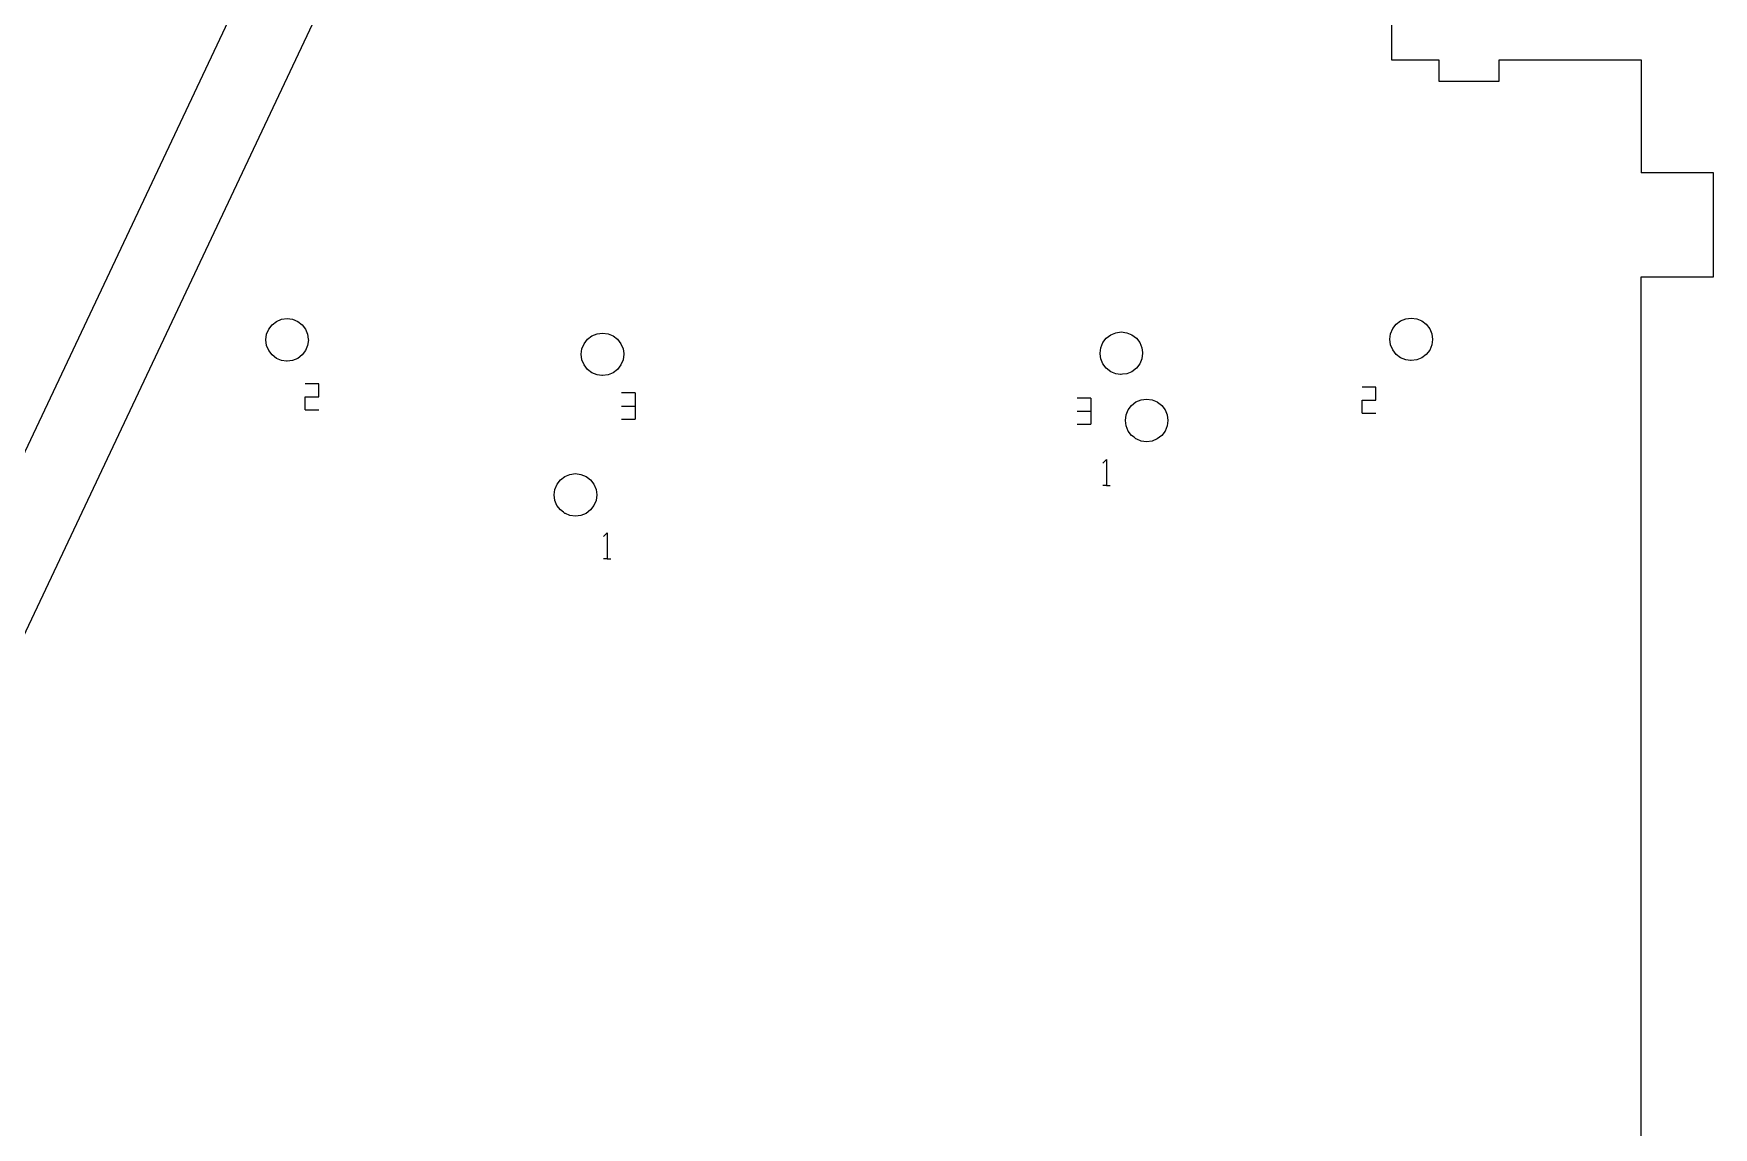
# Model space of a CAD drawing. Extents: x 0 to 621, y -370 to 0.
# Drawn here: x 479 to 620.9, y -277.5 to -185 of the extents above; entities that cross this region are included whole.
import ezdxf

# ---------------------------------------------------------------- set-up
doc = ezdxf.new("R2010")
doc.units = 0
doc.layers.get('0').update_dxf_attribs({"linetype": 'CONTINUOUS'})

# ---------------------------------------------------------------- blocks, each defined once
blk = doc.blocks.new('BLOCK_2485')
at = {"color": 7}
blk.add_lwpolyline([(614.84, -324.51), (614.84, -205.61)], dxfattribs=at)
blk = doc.blocks.new('BLOCK_2512')
at = {"color": 7}
blk.add_lwpolyline([(593.74, -187.26), (597.74, -187.26)], dxfattribs=at)
blk = doc.blocks.new('BLOCK_2513')
at = {"color": 7}
blk.add_lwpolyline([(597.74, -189.06), (602.84, -189.06)], dxfattribs=at)
blk = doc.blocks.new('BLOCK_2546')
at = {"color": 7}
blk.add_lwpolyline([(620.94, -196.81), (614.84, -196.81)], dxfattribs=at)
blk = doc.blocks.new('BLOCK_2547')
at = {"color": 7}
blk.add_lwpolyline([(614.84, -205.61), (620.94, -205.61)], dxfattribs=at)
blk = doc.blocks.new('BLOCK_2548')
at = {"color": 7}
blk.add_lwpolyline([(620.94, -205.61), (620.94, -196.81)], dxfattribs=at)
blk = doc.blocks.new('BLOCK_2550')
at = {"color": 7}
blk.add_lwpolyline([(614.84, -187.26), (614.84, -196.81)], dxfattribs=at)
blk = doc.blocks.new('BLOCK_2558')
at = {"color": 7}
blk.add_lwpolyline([(560.05, -47), (407.65, -370)], dxfattribs=at)
blk = doc.blocks.new('BLOCK_2571')
at = {"color": 7}
blk.add_lwpolyline([(602.84, -189.06), (602.84, -187.26)], dxfattribs=at)
blk = doc.blocks.new('BLOCK_2589')
at = {"color": 7}
blk.add_lwpolyline([(593.74, -182.86), (593.74, -187.26)], dxfattribs=at)
blk = doc.blocks.new('BLOCK_2590')
at = {"color": 7}
blk.add_lwpolyline([(437.04, -323.06), (589.44, -0.06)], dxfattribs=at)
blk = doc.blocks.new('BLOCK_2596')
at = {"color": 7}
blk.add_lwpolyline([(602.84, -187.26), (614.84, -187.26)], dxfattribs=at)
blk = doc.blocks.new('BLOCK_2602')
at = {"color": 7}
blk.add_lwpolyline([(597.74, -187.26), (597.74, -189.06)], dxfattribs=at)
blk = doc.blocks.new('BLOCK_2661')
at = {"color": 7}
blk.add_lwpolyline([(498.68, -211.4), (498.62, -210.93)], dxfattribs=at)
blk = doc.blocks.new('BLOCK_2665')
at = {"color": 7}
blk.add_lwpolyline([(502.15, -211.4), (501.97, -211.83)], dxfattribs=at)
blk = doc.blocks.new('BLOCK_2671')
at = {"color": 7}
blk.add_lwpolyline([(597.21, -210.89), (597.15, -211.35)], dxfattribs=at)
blk = doc.blocks.new('BLOCK_2672')
at = {"color": 7}
blk.add_lwpolyline([(595.87, -212.62), (595.41, -212.68)], dxfattribs=at)
blk = doc.blocks.new('BLOCK_2673')
at = {"color": 7}
blk.add_lwpolyline([(498.86, -210.03), (499.14, -209.66)], dxfattribs=at)
blk = doc.blocks.new('BLOCK_2674')
at = {"color": 7}
blk.add_lwpolyline([(500.36, -212.72), (499.95, -212.67)], dxfattribs=at)
blk = doc.blocks.new('BLOCK_2675')
at = {"color": 7}
blk.add_lwpolyline([(594.51, -212.44), (594.14, -212.16)], dxfattribs=at)
blk = doc.blocks.new('BLOCK_2677')
at = {"color": 7}
blk.add_lwpolyline([(499.95, -209.19), (500.42, -209.13)], dxfattribs=at)
blk = doc.blocks.new('BLOCK_2679')
at = {"color": 7}
blk.add_lwpolyline([(524.32, -222.3), (524.78, -222.24)], dxfattribs=at)
blk = doc.blocks.new('BLOCK_2680')
at = {"color": 7}
blk.add_lwpolyline([(523.23, -223.14), (523.51, -222.77)], dxfattribs=at)
blk = doc.blocks.new('BLOCK_2681')
at = {"color": 7}
blk.add_lwpolyline([(499.52, -212.49), (499.14, -212.2)], dxfattribs=at)
blk = doc.blocks.new('BLOCK_2684')
at = {"color": 7}
blk.add_lwpolyline([(500.88, -209.19), (501.32, -209.37)], dxfattribs=at)
blk = doc.blocks.new('BLOCK_2689')
at = {"color": 7}
blk.add_lwpolyline([(500.42, -209.13), (500.88, -209.19)], dxfattribs=at)
blk = doc.blocks.new('BLOCK_2692')
at = {"color": 7}
blk.add_lwpolyline([(573.95, -219.3), (573.51, -219.48)], dxfattribs=at)
blk = doc.blocks.new('BLOCK_2698')
at = {"color": 7}
blk.add_lwpolyline([(571.49, -218.64), (571.31, -218.21)], dxfattribs=at)
blk = doc.blocks.new('BLOCK_2699')
at = {"color": 7}
blk.add_lwpolyline([(572.58, -216), (573.05, -215.94)], dxfattribs=at)
blk = doc.blocks.new('BLOCK_2700')
at = {"color": 7}
blk.add_lwpolyline([(573.95, -216.18), (574.1, -216.3)], dxfattribs=at)
blk = doc.blocks.new('BLOCK_2701')
at = {"color": 7}
blk.add_lwpolyline([(574.61, -216.84), (574.79, -217.27)], dxfattribs=at)
blk = doc.blocks.new('BLOCK_2703')
at = {"color": 7}
blk.add_lwpolyline([(500.88, -212.67), (500.42, -212.73)], dxfattribs=at)
blk = doc.blocks.new('BLOCK_2704')
at = {"color": 7}
blk.add_lwpolyline([(500.42, -212.73), (500.36, -212.72)], dxfattribs=at)
blk = doc.blocks.new('BLOCK_2705')
at = {"color": 7}
blk.add_lwpolyline([(501.95, -216.84), (503.1, -216.84)], dxfattribs=at)
blk = doc.blocks.new('BLOCK_2706')
at = {"color": 7}
blk.add_lwpolyline([(501.95, -216.84), (501.95, -215.74)], dxfattribs=at)
blk = doc.blocks.new('BLOCK_2707')
at = {"color": 7}
blk.add_lwpolyline([(572.58, -219.48), (572.22, -219.33)], dxfattribs=at)
blk = doc.blocks.new('BLOCK_2708')
at = {"color": 7}
blk.add_lwpolyline([(526.52, -223.58), (526.58, -224.04)], dxfattribs=at)
blk = doc.blocks.new('BLOCK_2709')
at = {"color": 7}
blk.add_lwpolyline([(523.51, -222.77), (523.88, -222.48)], dxfattribs=at)
blk = doc.blocks.new('BLOCK_2710')
at = {"color": 7}
blk.add_lwpolyline([(523.88, -222.48), (524.32, -222.3)], dxfattribs=at)
blk = doc.blocks.new('BLOCK_2715')
at = {"color": 7}
blk.add_lwpolyline([(526.34, -224.94), (526.06, -225.31)], dxfattribs=at)
blk = doc.blocks.new('BLOCK_2716')
at = {"color": 7}
blk.add_lwpolyline([(525.25, -225.78), (524.78, -225.84)], dxfattribs=at)
blk = doc.blocks.new('BLOCK_2717')
at = {"color": 7}
blk.add_lwpolyline([(569.65, -221.03), (569.35, -221.34)], dxfattribs=at)
blk = doc.blocks.new('BLOCK_2718')
at = {"color": 7}
blk.add_lwpolyline([(527.46, -227.24), (527.16, -227.55)], dxfattribs=at)
blk = doc.blocks.new('BLOCK_2719')
at = {"color": 7}
blk.add_lwpolyline([(527.46, -229.44), (527.78, -229.44)], dxfattribs=at)
blk = doc.blocks.new('BLOCK_2720')
at = {"color": 7}
blk.add_lwpolyline([(527.46, -229.44), (527.16, -229.44)], dxfattribs=at)
blk = doc.blocks.new('BLOCK_2723')
at = {"color": 7}
blk.add_lwpolyline([(593.67, -210.42), (593.85, -209.98)], dxfattribs=at)
blk = doc.blocks.new('BLOCK_2724')
at = {"color": 7}
blk.add_lwpolyline([(502.22, -210.93), (502.15, -211.4)], dxfattribs=at)
blk = doc.blocks.new('BLOCK_2725')
at = {"color": 7}
blk.add_lwpolyline([(571.77, -216.47), (572.15, -216.18)], dxfattribs=at)
blk = doc.blocks.new('BLOCK_2726')
at = {"color": 7}
blk.add_lwpolyline([(571.49, -216.84), (571.77, -216.47)], dxfattribs=at)
blk = doc.blocks.new('BLOCK_2727')
at = {"color": 7}
blk.add_lwpolyline([(498.68, -210.46), (498.86, -210.03)], dxfattribs=at)
blk = doc.blocks.new('BLOCK_2728')
at = {"color": 7}
blk.add_lwpolyline([(571.31, -218.21), (571.25, -217.74)], dxfattribs=at)
blk = doc.blocks.new('BLOCK_2737')
at = {"color": 7}
blk.add_lwpolyline([(593.85, -211.78), (593.67, -211.35)], dxfattribs=at)
blk = doc.blocks.new('BLOCK_2738')
at = {"color": 7}
blk.add_lwpolyline([(501.69, -212.2), (501.32, -212.49)], dxfattribs=at)
blk = doc.blocks.new('BLOCK_2739')
at = {"color": 7}
blk.add_lwpolyline([(574.79, -218.21), (574.61, -218.64)], dxfattribs=at)
blk = doc.blocks.new('BLOCK_2744')
at = {"color": 7}
blk.add_lwpolyline([(574.61, -218.64), (574.32, -219.01)], dxfattribs=at)
blk = doc.blocks.new('BLOCK_2745')
at = {"color": 7}
blk.add_lwpolyline([(573.51, -219.48), (573.05, -219.54)], dxfattribs=at)
blk = doc.blocks.new('BLOCK_2748')
at = {"color": 7}
blk.add_lwpolyline([(572.15, -216.18), (572.58, -216)], dxfattribs=at)
blk = doc.blocks.new('BLOCK_2749')
at = {"color": 7}
blk.add_lwpolyline([(572.15, -219.3), (572, -219.16)], dxfattribs=at)
blk = doc.blocks.new('BLOCK_2750')
at = {"color": 7}
blk.add_lwpolyline([(596.31, -212.44), (595.87, -212.62)], dxfattribs=at)
blk = doc.blocks.new('BLOCK_2751')
at = {"color": 7}
blk.add_lwpolyline([(597.15, -211.35), (596.97, -211.79)], dxfattribs=at)
blk = doc.blocks.new('BLOCK_2752')
at = {"color": 7}
blk.add_lwpolyline([(593.85, -209.98), (594.14, -209.61)], dxfattribs=at)
blk = doc.blocks.new('BLOCK_2755')
at = {"color": 7}
blk.add_lwpolyline([(569.65, -223.23), (569.97, -223.23)], dxfattribs=at)
blk = doc.blocks.new('BLOCK_2756')
at = {"color": 7}
blk.add_lwpolyline([(569.65, -223.23), (569.35, -223.23)], dxfattribs=at)
blk = doc.blocks.new('BLOCK_2757')
at = {"color": 7}
blk.add_lwpolyline([(569.65, -221.03), (569.65, -223.23)], dxfattribs=at)
blk = doc.blocks.new('BLOCK_2759')
at = {"color": 7}
blk.add_lwpolyline([(501.32, -212.49), (500.88, -212.67)], dxfattribs=at)
blk = doc.blocks.new('BLOCK_2760')
at = {"color": 7}
blk.add_lwpolyline([(498.86, -211.83), (498.68, -211.4)], dxfattribs=at)
blk = doc.blocks.new('BLOCK_2767')
at = {"color": 7}
blk.add_lwpolyline([(573.51, -216), (573.95, -216.18)], dxfattribs=at)
blk = doc.blocks.new('BLOCK_2770')
at = {"color": 7}
blk.add_lwpolyline([(523.05, -224.51), (522.98, -224.04)], dxfattribs=at)
blk = doc.blocks.new('BLOCK_2774')
at = {"color": 7}
blk.add_lwpolyline([(524.78, -225.84), (524.32, -225.78)], dxfattribs=at)
blk = doc.blocks.new('BLOCK_2775')
at = {"color": 7}
blk.add_lwpolyline([(524.32, -225.78), (523.93, -225.62)], dxfattribs=at)
blk = doc.blocks.new('BLOCK_2776')
at = {"color": 7}
blk.add_lwpolyline([(574.79, -217.27), (574.85, -217.74)], dxfattribs=at)
blk = doc.blocks.new('BLOCK_2780')
at = {"color": 7}
blk.add_lwpolyline([(501.32, -209.37), (501.69, -209.66)], dxfattribs=at)
blk = doc.blocks.new('BLOCK_2781')
at = {"color": 7}
blk.add_lwpolyline([(501.69, -209.66), (501.98, -210.03)], dxfattribs=at)
blk = doc.blocks.new('BLOCK_2782')
at = {"color": 7}
blk.add_lwpolyline([(523.88, -225.6), (523.77, -225.5)], dxfattribs=at)
blk = doc.blocks.new('BLOCK_2783')
at = {"color": 7}
blk.add_lwpolyline([(523.51, -225.31), (523.22, -224.94)], dxfattribs=at)
blk = doc.blocks.new('BLOCK_2784')
at = {"color": 7}
blk.add_lwpolyline([(523.22, -224.94), (523.05, -224.51)], dxfattribs=at)
blk = doc.blocks.new('BLOCK_2793')
at = {"color": 7}
blk.add_lwpolyline([(498.62, -210.93), (498.68, -210.46)], dxfattribs=at)
blk = doc.blocks.new('BLOCK_2802')
at = {"color": 7}
blk.add_lwpolyline([(594.94, -209.15), (595.41, -209.08)], dxfattribs=at)
blk = doc.blocks.new('BLOCK_2803')
at = {"color": 7}
blk.add_lwpolyline([(526.34, -223.14), (526.52, -223.58)], dxfattribs=at)
blk = doc.blocks.new('BLOCK_2804')
at = {"color": 7}
blk.add_lwpolyline([(526.52, -224.51), (526.34, -224.94)], dxfattribs=at)
blk = doc.blocks.new('BLOCK_2807')
at = {"color": 7}
blk.add_lwpolyline([(523.05, -223.57), (523.23, -223.14)], dxfattribs=at)
blk = doc.blocks.new('BLOCK_2808')
at = {"color": 7}
blk.add_lwpolyline([(522.98, -224.04), (523.05, -223.57)], dxfattribs=at)
blk = doc.blocks.new('BLOCK_2809')
at = {"color": 7}
blk.add_lwpolyline([(591.26, -217.13), (591.26, -216.03)], dxfattribs=at)
blk = doc.blocks.new('BLOCK_2810')
at = {"color": 7}
blk.add_lwpolyline([(591.26, -216.03), (592.41, -216.03)], dxfattribs=at)
blk = doc.blocks.new('BLOCK_2811')
at = {"color": 7}
blk.add_lwpolyline([(592.41, -214.93), (591.26, -214.93)], dxfattribs=at)
blk = doc.blocks.new('BLOCK_2812')
at = {"color": 7}
blk.add_lwpolyline([(591.26, -217.13), (592.41, -217.13)], dxfattribs=at)
blk = doc.blocks.new('BLOCK_2814')
at = {"color": 7}
blk.add_lwpolyline([(499.52, -209.37), (499.95, -209.19)], dxfattribs=at)
blk = doc.blocks.new('BLOCK_2819')
at = {"color": 7}
blk.add_lwpolyline([(574.85, -217.74), (574.79, -218.21)], dxfattribs=at)
blk = doc.blocks.new('BLOCK_2824')
at = {"color": 7}
blk.add_lwpolyline([(574.32, -219.01), (573.95, -219.3)], dxfattribs=at)
blk = doc.blocks.new('BLOCK_2827')
at = {"color": 7}
blk.add_lwpolyline([(573.05, -215.94), (573.51, -216)], dxfattribs=at)
blk = doc.blocks.new('BLOCK_2828')
at = {"color": 7}
blk.add_lwpolyline([(593.61, -210.88), (593.67, -210.42)], dxfattribs=at)
blk = doc.blocks.new('BLOCK_2829')
at = {"color": 7}
blk.add_lwpolyline([(596.31, -209.33), (596.68, -209.61)], dxfattribs=at)
blk = doc.blocks.new('BLOCK_2830')
at = {"color": 7}
blk.add_lwpolyline([(594.51, -209.33), (594.94, -209.15)], dxfattribs=at)
blk = doc.blocks.new('BLOCK_2832')
at = {"color": 7}
blk.add_lwpolyline([(499.14, -212.2), (498.86, -211.83)], dxfattribs=at)
blk = doc.blocks.new('BLOCK_2839')
at = {"color": 7}
blk.add_lwpolyline([(501.97, -211.83), (501.69, -212.2)], dxfattribs=at)
blk = doc.blocks.new('BLOCK_2840')
at = {"color": 7}
blk.add_lwpolyline([(595.36, -212.68), (594.94, -212.62)], dxfattribs=at)
blk = doc.blocks.new('BLOCK_2841')
at = {"color": 7}
blk.add_lwpolyline([(499.95, -212.67), (499.52, -212.49)], dxfattribs=at)
blk = doc.blocks.new('BLOCK_2843')
at = {"color": 7}
blk.add_lwpolyline([(595.88, -209.15), (596.31, -209.33)], dxfattribs=at)
blk = doc.blocks.new('BLOCK_2844')
at = {"color": 7}
blk.add_lwpolyline([(596.97, -209.99), (597.15, -210.42)], dxfattribs=at)
blk = doc.blocks.new('BLOCK_2849')
at = {"color": 7}
blk.add_lwpolyline([(524.78, -222.24), (525.25, -222.3)], dxfattribs=at)
blk = doc.blocks.new('BLOCK_2850')
at = {"color": 7}
blk.add_lwpolyline([(525.25, -222.3), (525.68, -222.48)], dxfattribs=at)
blk = doc.blocks.new('BLOCK_2851')
at = {"color": 7}
blk.add_lwpolyline([(525.68, -222.48), (525.9, -222.65)], dxfattribs=at)
blk = doc.blocks.new('BLOCK_2852')
at = {"color": 7}
blk.add_lwpolyline([(595.41, -209.08), (595.88, -209.15)], dxfattribs=at)
blk = doc.blocks.new('BLOCK_2853')
at = {"color": 7}
blk.add_lwpolyline([(593.67, -211.35), (593.61, -210.88)], dxfattribs=at)
blk = doc.blocks.new('BLOCK_2854')
at = {"color": 7}
blk.add_lwpolyline([(594.14, -209.61), (594.51, -209.33)], dxfattribs=at)
blk = doc.blocks.new('BLOCK_2857')
at = {"color": 7}
blk.add_lwpolyline([(503.1, -214.64), (501.95, -214.64)], dxfattribs=at)
blk = doc.blocks.new('BLOCK_2858')
at = {"color": 7}
blk.add_lwpolyline([(501.95, -215.74), (503.1, -215.74)], dxfattribs=at)
blk = doc.blocks.new('BLOCK_2859')
at = {"color": 7}
blk.add_lwpolyline([(503.1, -215.74), (503.1, -214.64)], dxfattribs=at)
blk = doc.blocks.new('BLOCK_2860')
at = {"color": 7}
blk.add_lwpolyline([(592.41, -216.03), (592.41, -214.93)], dxfattribs=at)
blk = doc.blocks.new('BLOCK_2869')
at = {"color": 7}
blk.add_lwpolyline([(499.14, -209.66), (499.52, -209.37)], dxfattribs=at)
blk = doc.blocks.new('BLOCK_2870')
at = {"color": 7}
blk.add_lwpolyline([(501.98, -210.03), (502.15, -210.46)], dxfattribs=at)
blk = doc.blocks.new('BLOCK_2871')
at = {"color": 7}
blk.add_lwpolyline([(502.15, -210.46), (502.21, -210.87)], dxfattribs=at)
blk = doc.blocks.new('BLOCK_2872')
at = {"color": 7}
blk.add_lwpolyline([(502.21, -210.87), (502.22, -210.93)], dxfattribs=at)
blk = doc.blocks.new('BLOCK_2873')
at = {"color": 7}
blk.add_lwpolyline([(596.68, -209.61), (596.97, -209.99)], dxfattribs=at)
blk = doc.blocks.new('BLOCK_2874')
at = {"color": 7}
blk.add_lwpolyline([(596.68, -212.16), (596.31, -212.44)], dxfattribs=at)
blk = doc.blocks.new('BLOCK_2875')
at = {"color": 7}
blk.add_lwpolyline([(596.97, -211.79), (596.68, -212.16)], dxfattribs=at)
blk = doc.blocks.new('BLOCK_2876')
at = {"color": 7}
blk.add_lwpolyline([(525.68, -225.6), (525.25, -225.78)], dxfattribs=at)
blk = doc.blocks.new('BLOCK_2877')
at = {"color": 7}
blk.add_lwpolyline([(526.06, -222.77), (526.34, -223.14)], dxfattribs=at)
blk = doc.blocks.new('BLOCK_2878')
at = {"color": 7}
blk.add_lwpolyline([(571.31, -217.27), (571.49, -216.84)], dxfattribs=at)
blk = doc.blocks.new('BLOCK_2879')
at = {"color": 7}
blk.add_lwpolyline([(571.25, -217.74), (571.31, -217.27)], dxfattribs=at)
blk = doc.blocks.new('BLOCK_2884')
at = {"color": 7}
blk.add_lwpolyline([(574.32, -216.47), (574.61, -216.84)], dxfattribs=at)
blk = doc.blocks.new('BLOCK_2885')
at = {"color": 7}
blk.add_lwpolyline([(571.77, -219.01), (571.49, -218.64)], dxfattribs=at)
blk = doc.blocks.new('BLOCK_2886')
at = {"color": 7}
blk.add_lwpolyline([(573.05, -219.54), (572.58, -219.48)], dxfattribs=at)
blk = doc.blocks.new('BLOCK_2887')
at = {"color": 7}
blk.add_lwpolyline([(526.58, -224.04), (526.52, -224.51)], dxfattribs=at)
blk = doc.blocks.new('BLOCK_2888')
at = {"color": 7}
blk.add_lwpolyline([(526.06, -225.31), (525.68, -225.6)], dxfattribs=at)
blk = doc.blocks.new('BLOCK_2889')
at = {"color": 7}
blk.add_lwpolyline([(594.14, -212.16), (593.85, -211.78)], dxfattribs=at)
blk = doc.blocks.new('BLOCK_2890')
at = {"color": 7}
blk.add_lwpolyline([(595.41, -212.68), (595.36, -212.68)], dxfattribs=at)
blk = doc.blocks.new('BLOCK_2891')
at = {"color": 7}
blk.add_lwpolyline([(594.94, -212.62), (594.51, -212.44)], dxfattribs=at)
blk = doc.blocks.new('BLOCK_2892')
at = {"color": 7}
blk.add_lwpolyline([(597.15, -210.42), (597.21, -210.89)], dxfattribs=at)
blk = doc.blocks.new('BLOCK_2895')
at = {"color": 7}
blk.add_lwpolyline([(574.1, -216.3), (574.17, -216.33)], dxfattribs=at)
blk = doc.blocks.new('BLOCK_2896')
at = {"color": 7}
blk.add_lwpolyline([(572.22, -219.33), (572.15, -219.3)], dxfattribs=at)
blk = doc.blocks.new('BLOCK_2897')
at = {"color": 7}
blk.add_lwpolyline([(572, -219.16), (571.77, -219.01)], dxfattribs=at)
blk = doc.blocks.new('BLOCK_2900')
at = {"color": 7}
blk.add_lwpolyline([(523.93, -225.62), (523.88, -225.6)], dxfattribs=at)
blk = doc.blocks.new('BLOCK_2902')
at = {"color": 7}
blk.add_lwpolyline([(523.77, -225.5), (523.51, -225.31)], dxfattribs=at)
blk = doc.blocks.new('BLOCK_2908')
at = {"color": 7}
blk.add_lwpolyline([(525.95, -222.67), (526.06, -222.77)], dxfattribs=at)
blk = doc.blocks.new('BLOCK_2909')
at = {"color": 7}
blk.add_lwpolyline([(525.9, -222.65), (525.95, -222.67)], dxfattribs=at)
blk = doc.blocks.new('BLOCK_2910')
at = {"color": 7}
blk.add_lwpolyline([(574.17, -216.33), (574.32, -216.47)], dxfattribs=at)
blk = doc.blocks.new('BLOCK_2911')
at = {"color": 7}
blk.add_lwpolyline([(527.46, -227.24), (527.46, -229.44)], dxfattribs=at)
blk = doc.blocks.new('BLOCK_2912')
at = {"color": 7}
blk.add_lwpolyline([(525.33, -212.62), (525.27, -212.15)], dxfattribs=at)
blk = doc.blocks.new('BLOCK_2913')
at = {"color": 7}
blk.add_lwpolyline([(526.17, -210.59), (526.61, -210.41)], dxfattribs=at)
blk = doc.blocks.new('BLOCK_2914')
at = {"color": 7}
blk.add_lwpolyline([(525.8, -213.42), (525.51, -213.05)], dxfattribs=at)
blk = doc.blocks.new('BLOCK_2915')
at = {"color": 7}
blk.add_lwpolyline([(528.63, -213.05), (528.34, -213.42)], dxfattribs=at)
blk = doc.blocks.new('BLOCK_2916')
at = {"color": 7}
blk.add_lwpolyline([(526.61, -213.89), (526.17, -213.71)], dxfattribs=at)
blk = doc.blocks.new('BLOCK_2917')
at = {"color": 7}
blk.add_lwpolyline([(525.8, -210.88), (526.17, -210.59)], dxfattribs=at)
blk = doc.blocks.new('BLOCK_2918')
at = {"color": 7}
blk.add_lwpolyline([(527.54, -213.89), (527.07, -213.95)], dxfattribs=at)
blk = doc.blocks.new('BLOCK_2919')
at = {"color": 7}
blk.add_lwpolyline([(527.07, -213.95), (527.02, -213.94)], dxfattribs=at)
blk = doc.blocks.new('BLOCK_2920')
at = {"color": 7}
blk.add_lwpolyline([(528.87, -212.15), (528.81, -212.62)], dxfattribs=at)
blk = doc.blocks.new('BLOCK_2921')
at = {"color": 7}
blk.add_lwpolyline([(525.33, -211.68), (525.51, -211.25)], dxfattribs=at)
blk = doc.blocks.new('BLOCK_2922')
at = {"color": 7}
blk.add_lwpolyline([(528.34, -213.42), (527.97, -213.71)], dxfattribs=at)
blk = doc.blocks.new('BLOCK_2923')
at = {"color": 7}
blk.add_lwpolyline([(528.63, -211.25), (528.81, -211.68)], dxfattribs=at)
blk = doc.blocks.new('BLOCK_2924')
at = {"color": 7}
blk.add_lwpolyline([(528.81, -211.68), (528.86, -212.09)], dxfattribs=at)
blk = doc.blocks.new('BLOCK_2925')
at = {"color": 7}
blk.add_lwpolyline([(528.86, -212.09), (528.87, -212.15)], dxfattribs=at)
blk = doc.blocks.new('BLOCK_2926')
at = {"color": 7}
blk.add_lwpolyline([(527.97, -213.71), (527.54, -213.89)], dxfattribs=at)
blk = doc.blocks.new('BLOCK_2927')
at = {"color": 7}
blk.add_lwpolyline([(525.51, -213.05), (525.33, -212.62)], dxfattribs=at)
blk = doc.blocks.new('BLOCK_2928')
at = {"color": 7}
blk.add_lwpolyline([(527.97, -210.59), (528.34, -210.88)], dxfattribs=at)
blk = doc.blocks.new('BLOCK_2929')
at = {"color": 7}
blk.add_lwpolyline([(528.34, -210.88), (528.63, -211.25)], dxfattribs=at)
blk = doc.blocks.new('BLOCK_2930')
at = {"color": 7}
blk.add_lwpolyline([(525.27, -212.15), (525.33, -211.68)], dxfattribs=at)
blk = doc.blocks.new('BLOCK_2931')
at = {"color": 7}
blk.add_lwpolyline([(527.02, -213.94), (526.61, -213.89)], dxfattribs=at)
blk = doc.blocks.new('BLOCK_2932')
at = {"color": 7}
blk.add_lwpolyline([(526.61, -210.41), (527.07, -210.35)], dxfattribs=at)
blk = doc.blocks.new('BLOCK_2933')
at = {"color": 7}
blk.add_lwpolyline([(526.17, -213.71), (525.8, -213.42)], dxfattribs=at)
blk = doc.blocks.new('BLOCK_2934')
at = {"color": 7}
blk.add_lwpolyline([(527.54, -210.41), (527.97, -210.59)], dxfattribs=at)
blk = doc.blocks.new('BLOCK_2935')
at = {"color": 7}
blk.add_lwpolyline([(527.07, -210.35), (527.54, -210.41)], dxfattribs=at)
blk = doc.blocks.new('BLOCK_2936')
at = {"color": 7}
blk.add_lwpolyline([(525.51, -211.25), (525.8, -210.88)], dxfattribs=at)
blk = doc.blocks.new('BLOCK_2937')
at = {"color": 7}
blk.add_lwpolyline([(528.81, -212.62), (528.63, -213.05)], dxfattribs=at)
blk = doc.blocks.new('BLOCK_2938')
at = {"color": 7}
blk.add_lwpolyline([(570.85, -213.85), (570.44, -213.8)], dxfattribs=at)
blk = doc.blocks.new('BLOCK_2939')
at = {"color": 7}
blk.add_lwpolyline([(569.11, -212.06), (569.17, -211.59)], dxfattribs=at)
blk = doc.blocks.new('BLOCK_2940')
at = {"color": 7}
blk.add_lwpolyline([(570.01, -210.5), (570.44, -210.32)], dxfattribs=at)
blk = doc.blocks.new('BLOCK_2941')
at = {"color": 7}
blk.add_lwpolyline([(569.63, -213.33), (569.35, -212.96)], dxfattribs=at)
blk = doc.blocks.new('BLOCK_2942')
at = {"color": 7}
blk.add_lwpolyline([(572.46, -212.96), (572.18, -213.33)], dxfattribs=at)
blk = doc.blocks.new('BLOCK_2943')
at = {"color": 7}
blk.add_lwpolyline([(570.44, -213.8), (570.01, -213.62)], dxfattribs=at)
blk = doc.blocks.new('BLOCK_2944')
at = {"color": 7}
blk.add_lwpolyline([(569.63, -210.78), (570.01, -210.5)], dxfattribs=at)
blk = doc.blocks.new('BLOCK_2945')
at = {"color": 7}
blk.add_lwpolyline([(572.18, -213.33), (571.81, -213.62)], dxfattribs=at)
blk = doc.blocks.new('BLOCK_2946')
at = {"color": 7}
blk.add_lwpolyline([(569.17, -211.59), (569.35, -211.16)], dxfattribs=at)
blk = doc.blocks.new('BLOCK_2947')
at = {"color": 7}
blk.add_lwpolyline([(571.81, -213.62), (571.37, -213.8)], dxfattribs=at)
blk = doc.blocks.new('BLOCK_2948')
at = {"color": 7}
blk.add_lwpolyline([(569.35, -212.96), (569.17, -212.52)], dxfattribs=at)
blk = doc.blocks.new('BLOCK_2949')
at = {"color": 7}
blk.add_lwpolyline([(571.81, -210.5), (572.18, -210.79)], dxfattribs=at)
blk = doc.blocks.new('BLOCK_2950')
at = {"color": 7}
blk.add_lwpolyline([(572.18, -210.79), (572.46, -211.16)], dxfattribs=at)
blk = doc.blocks.new('BLOCK_2951')
at = {"color": 7}
blk.add_lwpolyline([(572.71, -212.06), (572.64, -212.52)], dxfattribs=at)
blk = doc.blocks.new('BLOCK_2952')
at = {"color": 7}
blk.add_lwpolyline([(570.91, -213.86), (570.85, -213.85)], dxfattribs=at)
blk = doc.blocks.new('BLOCK_2953')
at = {"color": 7}
blk.add_lwpolyline([(571.37, -213.8), (571.01, -213.84)], dxfattribs=at)
blk = doc.blocks.new('BLOCK_2954')
at = {"color": 7}
blk.add_lwpolyline([(570.91, -210.26), (571.37, -210.32)], dxfattribs=at)
blk = doc.blocks.new('BLOCK_2955')
at = {"color": 7}
blk.add_lwpolyline([(571.37, -210.32), (571.81, -210.5)], dxfattribs=at)
blk = doc.blocks.new('BLOCK_2956')
at = {"color": 7}
blk.add_lwpolyline([(569.35, -211.16), (569.63, -210.78)], dxfattribs=at)
blk = doc.blocks.new('BLOCK_2957')
at = {"color": 7}
blk.add_lwpolyline([(572.64, -212.52), (572.46, -212.96)], dxfattribs=at)
blk = doc.blocks.new('BLOCK_2958')
at = {"color": 7}
blk.add_lwpolyline([(569.17, -212.52), (569.11, -212.11)], dxfattribs=at)
blk = doc.blocks.new('BLOCK_2959')
at = {"color": 7}
blk.add_lwpolyline([(570.44, -210.32), (570.91, -210.26)], dxfattribs=at)
blk = doc.blocks.new('BLOCK_2960')
at = {"color": 7}
blk.add_lwpolyline([(572.46, -211.16), (572.64, -211.59)], dxfattribs=at)
blk = doc.blocks.new('BLOCK_2961')
at = {"color": 7}
blk.add_lwpolyline([(572.64, -211.59), (572.7, -212)], dxfattribs=at)
blk = doc.blocks.new('BLOCK_2962')
at = {"color": 7}
blk.add_lwpolyline([(572.7, -212), (572.71, -212.06)], dxfattribs=at)
blk = doc.blocks.new('BLOCK_2963')
at = {"color": 7}
blk.add_lwpolyline([(570.01, -213.62), (569.63, -213.33)], dxfattribs=at)
blk = doc.blocks.new('BLOCK_2964')
at = {"color": 7}
blk.add_lwpolyline([(571.01, -213.84), (570.91, -213.86)], dxfattribs=at)
blk = doc.blocks.new('BLOCK_2965')
at = {"color": 7}
blk.add_lwpolyline([(569.11, -212.11), (569.11, -212.06)], dxfattribs=at)
blk = doc.blocks.new('BLOCK_3021')
at = {"color": 7}
blk.add_lwpolyline([(528.67, -217.62), (529.82, -217.62)], dxfattribs=at)
blk = doc.blocks.new('BLOCK_3022')
at = {"color": 7}
blk.add_lwpolyline([(528.67, -216.52), (529.82, -216.52)], dxfattribs=at)
blk = doc.blocks.new('BLOCK_3023')
at = {"color": 7}
blk.add_lwpolyline([(529.82, -215.42), (528.67, -215.42)], dxfattribs=at)
blk = doc.blocks.new('BLOCK_3024')
at = {"color": 7}
blk.add_lwpolyline([(529.82, -215.42), (529.82, -216.52)], dxfattribs=at)
blk = doc.blocks.new('BLOCK_3025')
at = {"color": 7}
blk.add_lwpolyline([(529.82, -216.52), (529.82, -217.62)], dxfattribs=at)
blk = doc.blocks.new('BLOCK_3026')
at = {"color": 7}
blk.add_lwpolyline([(568.33, -215.87), (568.33, -216.97)], dxfattribs=at)
blk = doc.blocks.new('BLOCK_3027')
at = {"color": 7}
blk.add_lwpolyline([(568.33, -215.87), (567.18, -215.87)], dxfattribs=at)
blk = doc.blocks.new('BLOCK_3028')
at = {"color": 7}
blk.add_lwpolyline([(568.33, -216.97), (568.33, -218.07)], dxfattribs=at)
blk = doc.blocks.new('BLOCK_3029')
at = {"color": 7}
blk.add_lwpolyline([(567.18, -218.07), (568.33, -218.07)], dxfattribs=at)
blk = doc.blocks.new('BLOCK_3030')
at = {"color": 7}
blk.add_lwpolyline([(567.18, -216.97), (568.33, -216.97)], dxfattribs=at)

msp = doc.modelspace()

# ---------------------------------------------------------------- block references
for name in ['BLOCK_2590', 'BLOCK_2558', 'BLOCK_2589', 'BLOCK_2512', 'BLOCK_2602', 'BLOCK_2571', 'BLOCK_2596', 'BLOCK_2550', 'BLOCK_2513', 'BLOCK_2546', 'BLOCK_2548', 'BLOCK_2485', 'BLOCK_2547', 'BLOCK_2727', 'BLOCK_2673', 'BLOCK_2869', 'BLOCK_2814', 'BLOCK_2677', 'BLOCK_2689', 'BLOCK_2684', 'BLOCK_2780', 'BLOCK_2781', 'BLOCK_2870', 'BLOCK_2723', 'BLOCK_2752', 'BLOCK_2854', 'BLOCK_2830', 'BLOCK_2802', 'BLOCK_2852', 'BLOCK_2843', 'BLOCK_2829', 'BLOCK_2873', 'BLOCK_2844', 'BLOCK_2793', 'BLOCK_2661', 'BLOCK_2760', 'BLOCK_2665', 'BLOCK_2871', 'BLOCK_2724', 'BLOCK_2872', 'BLOCK_2921', 'BLOCK_2936', 'BLOCK_2917', 'BLOCK_2913', 'BLOCK_2932', 'BLOCK_2935', 'BLOCK_2934', 'BLOCK_2928', 'BLOCK_2929', 'BLOCK_2923', 'BLOCK_2946', 'BLOCK_2956', 'BLOCK_2944', 'BLOCK_2940', 'BLOCK_2959', 'BLOCK_2954', 'BLOCK_2955', 'BLOCK_2949', 'BLOCK_2950', 'BLOCK_2960', 'BLOCK_2828', 'BLOCK_2853', 'BLOCK_2737', 'BLOCK_2751', 'BLOCK_2892', 'BLOCK_2671', 'BLOCK_2832', 'BLOCK_2681', 'BLOCK_2841', 'BLOCK_2674', 'BLOCK_2704', 'BLOCK_2703', 'BLOCK_2759', 'BLOCK_2738', 'BLOCK_2839', 'BLOCK_2930', 'BLOCK_2912', 'BLOCK_2927', 'BLOCK_2937', 'BLOCK_2924', 'BLOCK_2920', 'BLOCK_2925', 'BLOCK_2939', 'BLOCK_2965', 'BLOCK_2958', 'BLOCK_2948', 'BLOCK_2957', 'BLOCK_2961', 'BLOCK_2951', 'BLOCK_2962', 'BLOCK_2889', 'BLOCK_2675', 'BLOCK_2891', 'BLOCK_2840', 'BLOCK_2890', 'BLOCK_2672', 'BLOCK_2750', 'BLOCK_2874', 'BLOCK_2875', 'BLOCK_2914', 'BLOCK_2933', 'BLOCK_2916', 'BLOCK_2931', 'BLOCK_2919', 'BLOCK_2918', 'BLOCK_2926', 'BLOCK_2922', 'BLOCK_2915', 'BLOCK_2941', 'BLOCK_2963', 'BLOCK_2943', 'BLOCK_2938', 'BLOCK_2952', 'BLOCK_2964', 'BLOCK_2953', 'BLOCK_2947', 'BLOCK_2945', 'BLOCK_2942', 'BLOCK_2857', 'BLOCK_2706', 'BLOCK_2858', 'BLOCK_2859', 'BLOCK_3023', 'BLOCK_3024', 'BLOCK_2811', 'BLOCK_2860', 'BLOCK_2705', 'BLOCK_3022', 'BLOCK_3025', 'BLOCK_3027', 'BLOCK_3030', 'BLOCK_3026', 'BLOCK_3028', 'BLOCK_2878', 'BLOCK_2726', 'BLOCK_2725', 'BLOCK_2748', 'BLOCK_2699', 'BLOCK_2827', 'BLOCK_2767', 'BLOCK_2700', 'BLOCK_2895', 'BLOCK_2910', 'BLOCK_2884', 'BLOCK_2701', 'BLOCK_2809', 'BLOCK_2810', 'BLOCK_2812', 'BLOCK_3021', 'BLOCK_3029', 'BLOCK_2879', 'BLOCK_2728', 'BLOCK_2698', 'BLOCK_2739', 'BLOCK_2776', 'BLOCK_2819', 'BLOCK_2885', 'BLOCK_2897', 'BLOCK_2749', 'BLOCK_2896', 'BLOCK_2707', 'BLOCK_2886', 'BLOCK_2745', 'BLOCK_2692', 'BLOCK_2824', 'BLOCK_2744', 'BLOCK_2717', 'BLOCK_2757', 'BLOCK_2680', 'BLOCK_2709', 'BLOCK_2710', 'BLOCK_2679', 'BLOCK_2849', 'BLOCK_2850', 'BLOCK_2851', 'BLOCK_2909', 'BLOCK_2908', 'BLOCK_2877', 'BLOCK_2808', 'BLOCK_2770', 'BLOCK_2807', 'BLOCK_2803', 'BLOCK_2708', 'BLOCK_2887', 'BLOCK_2756', 'BLOCK_2755', 'BLOCK_2784', 'BLOCK_2783', 'BLOCK_2902', 'BLOCK_2782', 'BLOCK_2900', 'BLOCK_2775', 'BLOCK_2876', 'BLOCK_2888', 'BLOCK_2715', 'BLOCK_2804', 'BLOCK_2774', 'BLOCK_2716', 'BLOCK_2718', 'BLOCK_2911', 'BLOCK_2720', 'BLOCK_2719']:
    msp.add_blockref(name, (0, 0))

doc.saveas('drawing.dxf')
